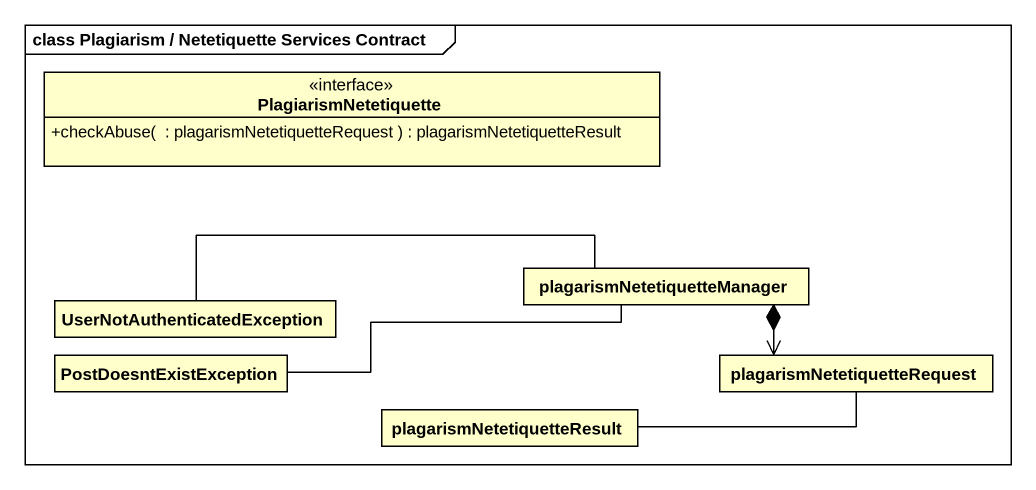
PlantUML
@startuml
mainframe class Plagiarism / Netetiquette Services Contract
hide circle
hide empty members
skinparam classAttributeIconSize 0
interface PlagiarismNetetiquette {
  +checkAbuse(  : plagarismNetetiquetteRequest ) : plagarismNetetiquetteResult
}
class plagarismNetetiquetteManager
class "UserNotAuthenticatedException" as UserNotAuthenticatedExceptio
class PostDoesntExistException
class plagarismNetetiquetteResult
class plagarismNetetiquetteRequest
plagarismNetetiquetteManager *-right-> plagarismNetetiquetteRequest
UserNotAuthenticatedExceptio -right- plagarismNetetiquetteManager
PostDoesntExistException -right- plagarismNetetiquetteManager
plagarismNetetiquetteRequest -left- plagarismNetetiquetteResult
@enduml
